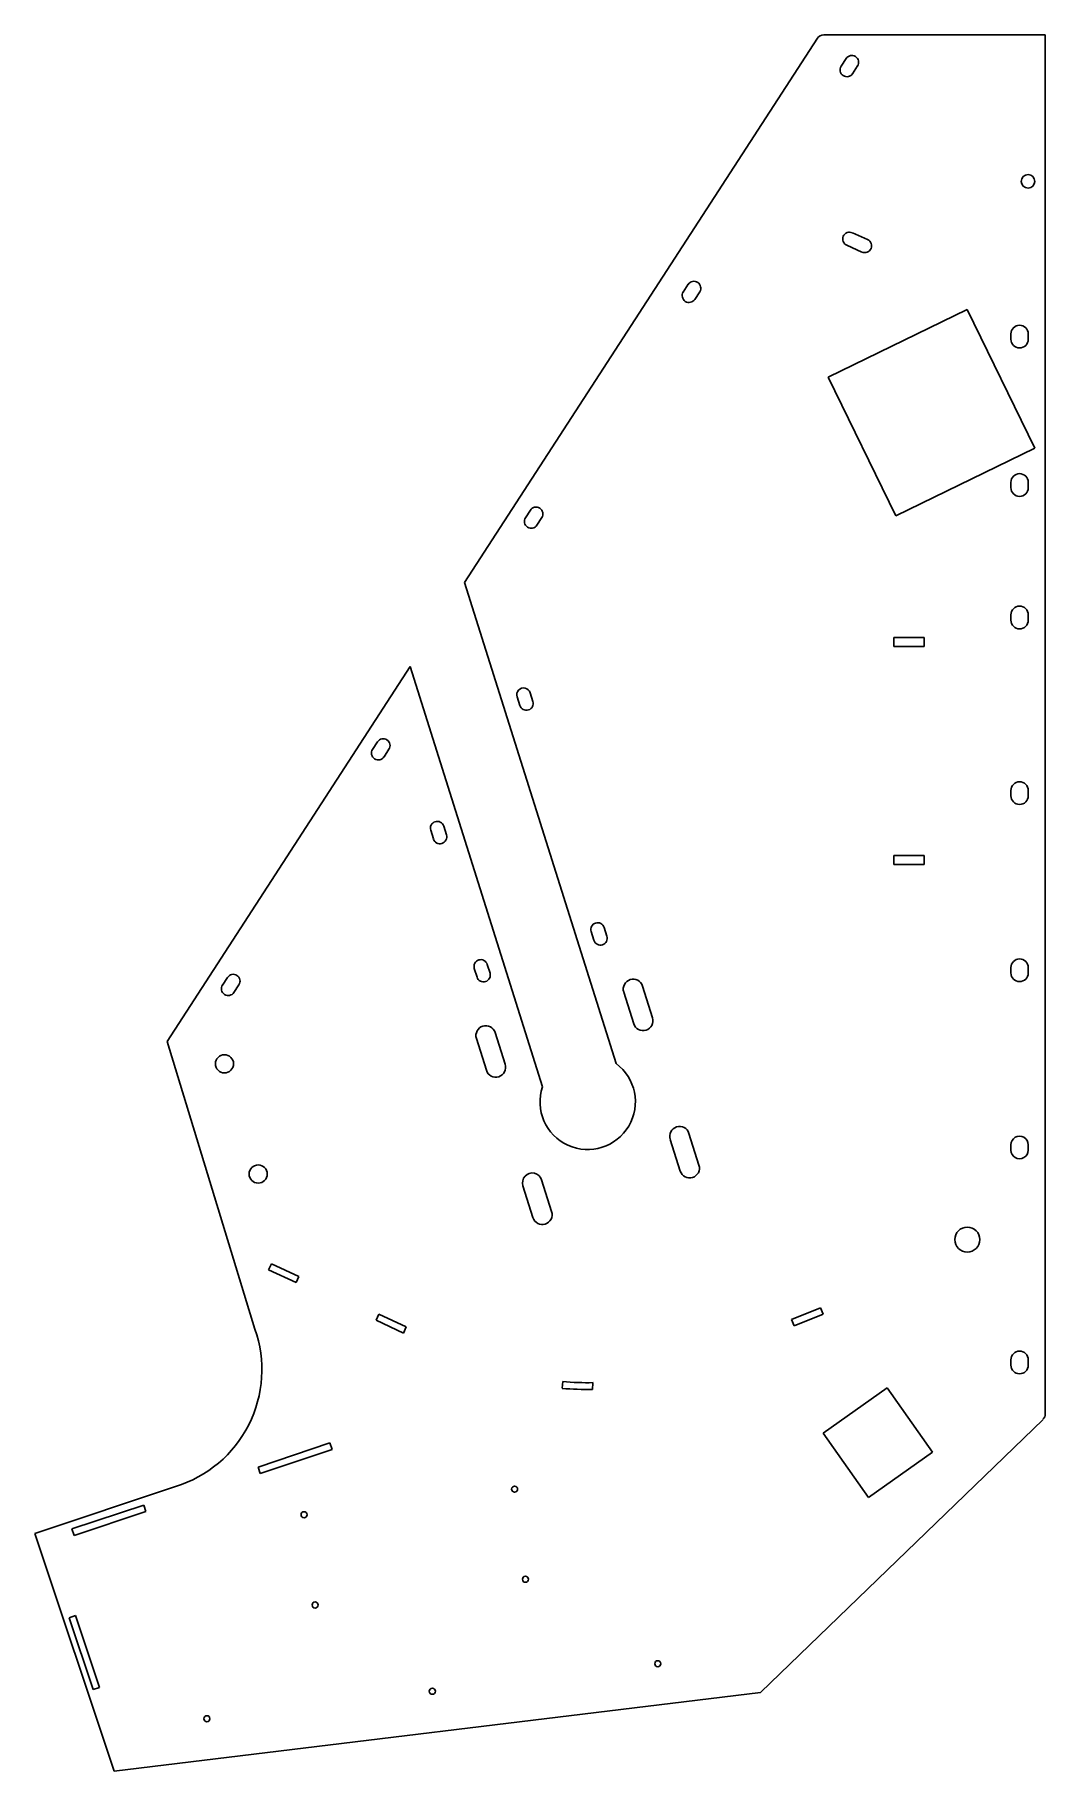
# Model space of a CAD drawing. Header units: millimetres. Extents: x -127 to 1819, y -135 to 1012.
# Drawn here: x 1152 to 1819, y -135 to 1012 of the extents above.
import ezdxf

# ---------------------------------------------------------------- set-up
doc = ezdxf.new("R2010")
doc.units = ezdxf.units.MM

msp = doc.modelspace()

# ---------------------------------------------------------------- linework, layer by layer
at = {"color": 7, "linetype": 'Continuous', "lineweight": 25}
for p, q in [((1435.5, 650.2), (1668.6, 1009.7)), ((1672.8, 1012), (1819.1, 1012)), ((1819.1, 1012), (1819.1, 101.2)), ((1684.3, 991.2), (1687.6, 996.3)), ((1695.1, 991.4), (1691.8, 986.3)), ((1698, 868.5), (1688, 873)), ((1691.7, 881.2), (1701.7, 876.7)), ((1580, 842.1), (1583.3, 847.2)), ((1590.9, 842.3), (1587.6, 837.2)), ((1767.4, 830.6), (1675.7, 785.9)), ((1812.1, 738.9), (1767.4, 830.6)), ((1796.3, 810.9), (1796.3, 814.4)), ((1807.8, 814.4), (1807.8, 810.9)), ((1675.7, 785.9), (1720.4, 694.2)), ((1720.4, 694.2), (1812.1, 738.9)), ((1796.3, 712.9), (1796.3, 716.4)), ((1807.8, 716.4), (1807.8, 712.9)), ((1475.8, 693), (1479.1, 698.1)), ((1486.6, 693.2), (1483.3, 688.1)), ((1535.7, 332.6), (1435.5, 650.2)), ((1796.3, 625.4), (1796.3, 628.9)), ((1807.8, 628.9), (1807.8, 625.4)), ((1719.1, 608), (1719.1, 614)), ((1719.1, 614), (1739.1, 614)), ((1739.1, 608), (1719.1, 608)), ((1739.1, 614), (1739.1, 608)), ((1239.1, 347.2), (1399.6, 594.7)), ((1399.6, 594.7), (1487, 317.3)), ((1472.1, 569), (1470.3, 574.8)), ((1478.9, 577.5), (1480.7, 571.7)), ((1374.8, 540), (1378.1, 545)), ((1385.6, 540.1), (1382.4, 535.1)), ((1796.3, 509.4), (1796.3, 512.9)), ((1807.8, 512.9), (1807.8, 509.4)), ((1415, 480.9), (1413.2, 486.6)), ((1421.8, 489.3), (1423.6, 483.6)), ((1719.1, 464), (1719.1, 470)), ((1719.1, 470), (1739.1, 470)), ((1739.1, 464), (1719.1, 464)), ((1739.1, 470), (1739.1, 464)), ((1521, 414), (1519.2, 419.7)), ((1527.8, 422.4), (1529.6, 416.7)), ((1443.8, 389.6), (1442, 395.3)), ((1450.6, 398), (1452.4, 392.3)), ((1796.3, 392.4), (1796.3, 395.9)), ((1807.8, 395.9), (1807.8, 392.4)), ((1275.7, 384.4), (1279, 389.5)), ((1286.6, 384.6), (1283.3, 379.5)), ((1547.3, 358.8), (1540.7, 379.8)), ((1553.1, 383.7), (1559.7, 362.7)), ((1297.1, 157.2), (1239.1, 347.2)), ((1450, 328.2), (1443.4, 349.1)), ((1455.8, 353.1), (1462.4, 332.1)), ((1578, 261.6), (1571.4, 282.5)), ((1583.8, 286.4), (1590.4, 265.5)), ((1796.3, 275.4), (1796.3, 278.9)), ((1807.8, 278.9), (1807.8, 275.4)), ((1486.5, 255.8), (1493.1, 234.8)), ((1480.7, 230.9), (1474.1, 251.9)), ((1306.2, 196.4), (1308.1, 200.4)), ((1324.3, 187.9), (1306.2, 196.4)), ((1308.1, 200.4), (1326.2, 191.9)), ((1326.2, 191.9), (1324.3, 187.9)), ((1377.1, 163.1), (1379, 167.1)), ((1395.2, 154.6), (1377.1, 163.1)), ((1379, 167.1), (1397.1, 158.6)), ((1651.6, 163.6), (1670.7, 171.2)), ((1653.2, 159.4), (1651.6, 163.6)), ((1672.4, 167), (1653.2, 159.4)), ((1670.7, 171.2), (1672.4, 167)), ((1397.1, 158.6), (1395.2, 154.6)), ((1796.3, 133.4), (1796.3, 136.9)), ((1807.8, 136.9), (1807.8, 133.4)), ((1500, 118.1), (1500.4, 122.5)), ((1520.4, 121.8), (1520, 117.3)), ((1714.7, 118.5), (1672.3, 88.4)), ((1744.7, 76), (1714.7, 118.5)), ((1817.6, 97.6), (1631.1, -82.8)), ((1299.2, 66.1), (1346.6, 82)), ((1346.6, 82), (1348.1, 77.7)), ((1672.3, 88.4), (1702.3, 46)), ((1348.1, 77.7), (1300.6, 61.9)), ((1702.3, 46), (1744.7, 76)), ((1300.6, 61.9), (1299.2, 66.1)), ((1151.7, 22.3), (1244.6, 53.2)), ((1176.2, 25.2), (1223.7, 41)), ((1225.1, 36.7), (1177.7, 20.9)), ((1223.7, 41), (1225.1, 36.7)), ((1177.7, 20.9), (1176.2, 25.2)), ((1204.1, -134.8), (1151.7, 22.3)), ((1174.5, -33.4), (1178.7, -32)), ((1190.3, -80.8), (1174.5, -33.4)), ((1178.7, -32), (1194.6, -79.4)), ((1194.6, -79.4), (1190.3, -80.8)), ((1631.1, -82.8), (1204.1, -134.8))]:
    msp.add_line(p, q, dxfattribs=at)
for centre, radius in [((1807.7, 915.2), 4.5), ((1277, 332.4), 6), ((1299.3, 259.6), 6), ((1767.6, 216.3), 8.25), ((1468.6, 51.5), 2), ((1329.6, 34.6), 2), ((1475.8, -8), 2), ((1336.9, -25), 2), ((1563.2, -63.8), 2), ((1414.3, -82), 2), ((1265.4, -100.1), 2)]:
    msp.add_circle(centre, radius, dxfattribs=at)
for centre, radius, start, end in [((1672.8, 1007), 5, 90, 147.0456), ((1691.3, 993.8), 4.5, 327.0456, 147.0456), ((1688.1, 988.8), 4.5, 147.0456, 327.0456), ((1689.8, 877.1), 4.5, 65.8554, 245.8554), ((1699.9, 872.6), 4.5, 245.8554, 65.8553), ((1587.1, 844.7), 4.5, 327.0456, 147.0456), ((1583.8, 839.7), 4.5, 147.0456, 327.0456), ((1802.1, 814.4), 5.75, 0, 180), ((1802.1, 810.9), 5.75, 180, 0), ((1802.1, 716.4), 5.75, 359.9999, 179.9999), ((1802.1, 712.9), 5.75, 180, 0), ((1482.8, 695.6), 4.5, 327.0456, 147.0456), ((1479.6, 690.6), 4.5, 147.0456, 327.0456), ((1802.1, 628.9), 5.75, 0, 180), ((1802.1, 625.4), 5.75, 180, 0), ((1474.6, 576.1), 4.5, 17.5001, 197.5001), ((1476.4, 570.4), 4.5, 197.5, 17.4999), ((1378.6, 537.6), 4.5, 147.0456, 327.0456), ((1381.9, 542.6), 4.5, 327.0456, 147.0456), ((1802.1, 512.9), 5.75, 0, 180), ((1802.1, 509.4), 5.75, 180, 0), ((1417.5, 488), 4.5, 17.5, 197.5), ((1419.3, 482.2), 4.5, 197.5, 17.5), ((1523.5, 421.1), 4.5, 17.5, 197.5), ((1525.3, 415.3), 4.5, 197.5, 17.4999), ((1802.1, 395.9), 5.75, 0, 180), ((1282.8, 387), 4.5, 327.0456, 147.0456), ((1446.3, 396.7), 4.5, 17.5, 197.5), ((1448.1, 391), 4.5, 197.5, 17.5), ((1802.1, 392.4), 5.75, 180, 0), ((1279.5, 382), 4.5, 147.0456, 327.0456), ((1546.9, 381.8), 6.5, 17.5, 197.5), ((1449.6, 351.1), 6.5, 17.5, 197.5), ((1553.5, 360.8), 6.5, 197.5001, 17.5), ((1516.9, 307.3), 31.5, 161.5494, 53.4506), ((1456.2, 330.1), 6.5, 197.5001, 17.5), ((1577.6, 284.5), 6.5, 17.5, 197.5), ((1802.1, 278.9), 5.75, 0.0001, 180.0001), ((1802.1, 275.4), 5.75, 180, 0.0001), ((1584.2, 263.5), 6.5, 197.5001, 17.5), ((1480.3, 253.8), 6.5, 17.5001, 197.5001), ((1486.9, 232.8), 6.5, 197.5001, 17.5), ((1221.2, 130.3), 80.5, 286.9276, 19.5382), ((1802.1, 136.9), 5.75, 0, 180), ((1802.1, 133.4), 5.75, 180, 0), ((1516.9, 307.3), 190, 264.9039, 270.9463), ((1516.9, 307.3), 185.5, 264.9039, 271.0934), ((1814.1, 101.2), 5, 314.0504, 0)]:
    msp.add_arc(centre, radius, start, end, dxfattribs=at)

doc.saveas('drawing.dxf')
